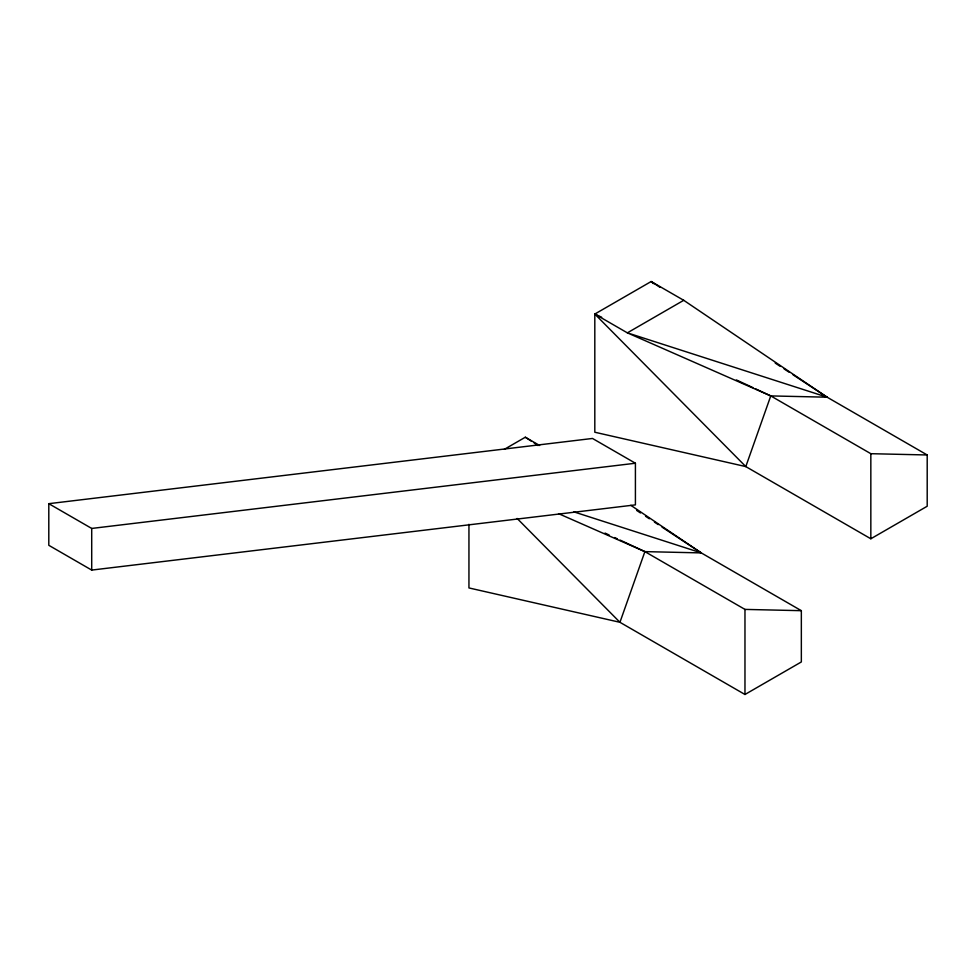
<?xml version="1.0" encoding="UTF-8"?>
<svg xmlns="http://www.w3.org/2000/svg" width="976" height="976" viewBox="0 0 976 976"><rect width="100%" height="100%" fill="white"/><g stroke="black" fill="none" stroke-linecap="round" stroke-linejoin="round"><path stroke-width="1.46" d="M630.825 505.312L701.268 552.904L644.892 551.623L619.943 622.298L744.969 694.485L801.345 661.948L801.345 610.683L701.268 552.904L662.021 527.101M601.68 317.261L594.811 314.052L745.798 466.589L594.811 432.234L594.811 314.052L651.175 281.515L683.725 300.303L827.123 397.195L770.759 395.914L745.798 466.589L870.836 538.776L927.2 506.239L927.2 454.975L827.123 397.195L792.951 374.723M683.725 300.303L627.361 332.853L594.811 314.052M504.348 449.326L525.32 437.224L539.643 445.495M48.8 503.677L592.493 438.456L635.413 463.234L635.413 504.873L91.707 570.082L48.8 545.303L48.8 503.677L91.707 528.443L635.413 463.234M755.631 388.887L770.759 395.914L870.836 453.694L927.2 454.975M620.15 540.118L644.892 551.623L744.969 609.402L801.345 610.683M827.123 397.195L627.361 332.853L770.759 395.914M573.876 511.875L701.268 552.904M558.577 513.657L644.892 551.623M736.392 379.932L752.886 387.606M605.035 533.079L609.158 534.994M614.648 537.556L617.405 538.837M660.032 287.334L651.175 281.515L653.347 283.65M775.225 363.072L780.288 366.403M784.082 368.904L789.145 372.234M525.32 437.224L531.652 441.384M534.177 443.043L537.971 445.544M636.706 510.46L640.5 512.961M645.563 516.28L649.369 518.781M654.432 522.111L658.227 524.612M517.134 518.451L619.943 622.298L468.944 587.942L468.944 524.307M870.836 453.694L870.836 538.776M744.969 609.402L744.969 694.485M91.707 528.443L91.707 570.082"/></g></svg>
